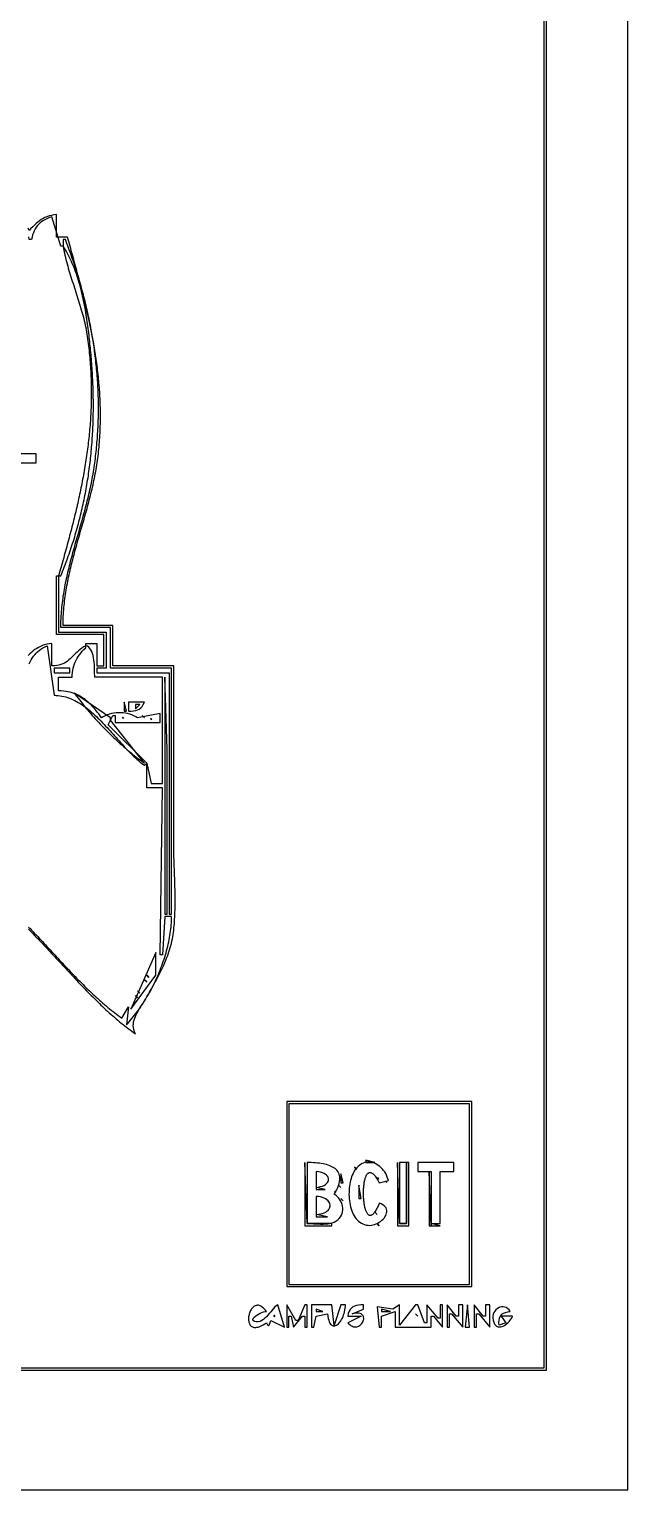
# Model space of a CAD drawing. Extents: x 0 to 792, y 0 to 1224.
# Drawn here: x 527 to 792, y 0 to 647 of the extents above; entities that cross this region are included whole.
import ezdxf

# ---------------------------------------------------------------- set-up
doc = ezdxf.new("R2010")
doc.units = 0
for name, color, linetype in [('C157', 157, 'CONTINUOUS'), ('C251', 251, 'CONTINUOUS'), ('C252', 252, 'CONTINUOUS'), ('C253', 253, 'CONTINUOUS'), ('C254', 254, 'CONTINUOUS'), ('C7', 7, 'CONTINUOUS')]:
    doc.layers.add(name, color=color, linetype=linetype)

msp = doc.modelspace()

# ---------------------------------------------------------------- linework, layer by layer
at = {"layer": 'C157'}
for points in [[(642, 171), (642, 91), (722, 91), (722, 171), (642, 171)], [(654, 141), (654, 134), (655.0567, 134.1233), (656.0022, 134.3181), (656.8364, 134.5767), (657.5594, 134.8909), (658.1712, 135.2528), (658.6718, 135.6545), (659.0611, 136.088), (659.3392, 136.5454), (659.5061, 137.0187), (659.5617, 137.4999), (659.5061, 137.9812), (659.3392, 138.4544), (659.0611, 138.9118), (658.6718, 139.3453), (658.1713, 139.7471), (657.5595, 140.109), (656.8364, 140.4232), (656.0022, 140.6817), (655.0567, 140.8766), (654, 141)], [(654, 130), (654, 122), (655.0451, 122.0744), (655.9942, 122.2212), (656.8475, 122.4338), (657.6051, 122.7052), (658.2671, 123.0288), (658.8337, 123.3975), (659.305, 123.8048), (659.6811, 124.2437), (659.9623, 124.7075), (660.1485, 125.1893), (660.2401, 125.6823), (660.237, 126.1798), (660.1395, 126.675), (659.9476, 127.161), (659.6616, 127.631), (659.2816, 128.0782), (658.8076, 128.4959), (658.2399, 128.8772), (657.5786, 129.2153), (656.8238, 129.5035), (655.9757, 129.7348), (655.0344, 129.9026), (654, 130)]]:
    msp.add_lwpolyline(points, dxfattribs=at)
at = {"layer": 'C251'}
msp.add_lwpolyline([(665, 140), (665, 136), (666, 136), (665, 140)], dxfattribs=at)
at = {"layer": 'C252'}
for points in [[(671, 143), (672, 142), (671, 143)], [(681.333313, 138.333328), (681.666687, 137.666672), (681.333313, 138.333328)], [(704, 141), (704, 117), (705, 117), (704, 141)], [(664, 135), (665, 134), (664, 135)], [(665, 129), (666, 128), (665, 129)], [(680, 123), (681, 122), (680, 123)], [(654, 122), (654, 121), (659, 121), (654, 122)], [(681, 118), (682, 117), (681, 118)]]:
    msp.add_lwpolyline(points, dxfattribs=at)
at = {"layer": 'C253'}
for points in [[(676, 146), (676, 145), (680, 145), (676, 146)], [(684.666687, 136.666672), (685.333313, 136.333328), (684.666687, 136.666672)], [(662.333313, 132.333328), (662.666687, 131.666672), (662.333313, 132.333328)], [(673, 135), (673, 129), (674, 129), (673, 135)]]:
    msp.add_lwpolyline(points, dxfattribs=at)
at = {"layer": 'C254'}
for points in [[(649, 145), (649, 117), (661, 117), (661, 118), (650, 118), (649, 145)], [(690, 145), (690, 117), (695, 117), (695, 145), (694, 145), (694, 118), (691, 118), (690, 145)], [(654, 134), (654, 133), (658, 133), (654, 134)], [(705, 118), (705, 117), (709, 117), (705, 118)]]:
    msp.add_lwpolyline(points, dxfattribs=at)
at = {"layer": 'C7'}
for points in [[(0, 1224), (0, 0), (792, 0), (792, 1224), (0, 1224)], [(35, 1188), (35, 53), (756, 53), (756, 1188), (35, 1188)], [(36, 1187), (36, 54), (755, 54), (755, 1187), (36, 1187)], [(578.2808, 217), (578.7653, 217.85), (579.2525, 218.7025), (579.7415, 219.5574), (580.2313, 220.4149), (580.7211, 221.2752), (581.21, 222.1383), (581.6971, 223.0044), (582.1815, 223.8736), (582.6624, 224.7461), (583.1388, 225.622), (583.6099, 226.5013), (584.0747, 227.3843), (584.5325, 228.271), (584.9822, 229.1616), (585.4231, 230.0562), (585.8542, 230.955), (586.2746, 231.858), (586.6835, 232.7653), (587.08, 233.6772), (587.4631, 234.5938), (587.8321, 235.5151), (588.1859, 236.4412), (588.5238, 237.3724), (588.8449, 238.3088), (589.1481, 239.2504), (589.4328, 240.1974), (589.6979, 241.15), (589.9426, 242.1081), (590.1661, 243.0721), (590.3673, 244.042), (590.5455, 245.0179), (590.6998, 246), (590.8326, 246.9678), (590.9531, 247.9401), (591.0617, 248.9167), (591.159, 249.8972), (591.2453, 250.8816), (591.3212, 251.8695), (591.387, 252.8608), (591.4434, 253.8552), (591.4906, 254.8525), (591.5293, 255.8525), (591.5599, 256.8549), (591.5827, 257.8596), (591.5984, 258.8663), (591.6073, 259.8748), (591.61, 260.8849), (591.6069, 261.8963), (591.5984, 262.9089), (591.585, 263.9223), (591.5673, 264.9365), (591.5456, 265.9511), (591.5204, 266.966), (591.4922, 267.9809), (591.4614, 268.9956), (591.4286, 270.0098), (591.3941, 271.0235), (591.3585, 272.0362), (591.3222, 273.0479), (591.2857, 274.0583), (591.2495, 275.0671), (591.2139, 276.0742), (591.1796, 277.0793), (591.1468, 278.0822), (591.1162, 279.0827), (591.0882, 280.0806), (591.0631, 281.0756), (591.0416, 282.0675), (591.0241, 283.0561), (591.011, 284.0412), (591.0028, 285.0226), (591, 286), (591, 365), (564, 365), (564, 383), (542, 383), (542.006, 383.9952), (542.0238, 384.9879), (542.0533, 385.9781), (542.094, 386.966), (542.1458, 387.9516), (542.2083, 388.9349), (542.2814, 389.9161), (542.3647, 390.8951), (542.4579, 391.872), (542.5608, 392.847), (542.6731, 393.82), (542.7946, 394.7912), (542.925, 395.7606), (543.0639, 396.7282), (543.2112, 397.6942), (543.3666, 398.6586), (543.5297, 399.6214), (543.7004, 400.5828), (543.8784, 401.5428), (544.0633, 402.5014), (544.2549, 403.4587), (544.453, 404.4148), (544.6573, 405.3698), (544.8675, 406.3237), (545.0833, 407.2765), (545.3044, 408.2284), (545.5307, 409.1794), (545.7618, 410.1296), (545.9974, 411.079), (546.2374, 412.0277), (546.4813, 412.9758), (546.729, 413.9233), (546.9802, 414.8703), (547.2346, 415.8169), (547.4919, 416.7631), (547.7518, 417.709), (548.0142, 418.6546), (548.2787, 419.6), (548.5451, 420.5454), (548.813, 421.4907), (549.0822, 422.436), (549.3525, 423.3813), (549.6236, 424.3269), (549.8952, 425.2726), (550.167, 426.2186), (550.4388, 427.1649), (550.7102, 428.1116), (550.9811, 429.0588), (551.2512, 430.0065), (551.5201, 430.9549), (551.7876, 431.9038), (552.0535, 432.8535), (552.3175, 433.804), (552.5793, 434.7554), (552.8386, 435.7076), (553.0951, 436.6608), (553.3487, 437.6151), (553.599, 438.5705), (553.8457, 439.5271), (554.0886, 440.4849), (554.3275, 441.444), (554.5619, 442.4045), (554.7918, 443.3664), (555.0168, 444.3298), (555.2365, 445.2948), (555.4509, 446.2614), (555.6595, 447.2297), (555.8622, 448.1998), (556.0586, 449.1717), (556.2485, 450.1455), (556.4317, 451.1212), (556.6077, 452.0989), (556.7765, 453.0787), (556.9376, 454.0607), (557.0909, 455.0449), (557.236, 456.0313), (557.3727, 457.0201), (557.5008, 458.0113), (557.6199, 459.005), (557.7298, 460.0012), (557.8302, 461), (557.9267, 462.0483), (558.0159, 463.0934), (558.0977, 464.1353), (558.1722, 465.1741), (558.2395, 466.2098), (558.2997, 467.2425), (558.3528, 468.2723), (558.3989, 469.2991), (558.4381, 470.3231), (558.4705, 471.3443), (558.4962, 472.3628), (558.5151, 473.3787), (558.5275, 474.3919), (558.5333, 475.4025), (558.5327, 476.4107), (558.5257, 477.4164), (558.5124, 478.4197), (558.4929, 479.4207), (558.4672, 480.4195), (558.4355, 481.416), (558.3977, 482.4103), (558.3541, 483.4026), (558.3045, 484.3928), (558.2493, 485.381), (558.1883, 486.3673), (558.1217, 487.3517), (558.0495, 488.3343), (557.9719, 489.3151), (557.8889, 490.2943), (557.8005, 491.2718), (557.707, 492.2477), (557.6082, 493.222), (557.5044, 494.1949), (557.3955, 495.1664), (557.2818, 496.1365), (557.1631, 497.1053), (557.0397, 498.0729), (556.9115, 499.0393), (556.7787, 500.0045), (556.6413, 500.9687), (556.4995, 501.9318), (556.3532, 502.894), (556.2027, 503.8552), (556.0478, 504.8157), (555.8888, 505.7753), (555.7256, 506.7342), (555.5584, 507.6924), (555.3873, 508.65), (555.2123, 509.607), (555.0335, 510.5636), (554.8509, 511.5196), (554.6647, 512.4753), (554.4749, 513.4307), (554.2816, 514.3857), (554.0849, 515.3406), (553.8848, 516.2953), (553.6814, 517.2498), (553.4749, 518.2043), (553.2652, 519.1589), (553.0525, 520.1134), (552.8368, 521.0681), (552.6181, 522.023), (552.3967, 522.9781), (552.1725, 523.9335), (551.9457, 524.8893), (551.7162, 525.8454), (551.4843, 526.802), (551.2498, 527.7592), (551.0131, 528.7169), (550.774, 529.6752), (550.5327, 530.6342), (550.2892, 531.594), (550.0437, 532.5546), (549.7962, 533.516), (549.5468, 534.4783), (549.2955, 535.4417), (549.0425, 536.406), (548.7878, 537.3714), (548.5314, 538.338), (548.2735, 539.3058), (548.0142, 540.2748), (547.7535, 541.2452), (547.4914, 542.2169), (547.2282, 543.19), (546.9637, 544.1647), (546.6982, 545.1408), (546.4317, 546.1186), (546.1642, 547.0981), (545.8959, 548.0792), (545.6268, 549.0621), (545.357, 550.0469), (545.0865, 551.0335), (544.8155, 552.022), (544.5441, 553.0126), (544.2722, 554.0052), (544, 555), (539, 555), (539, 565), (537.8658, 564.8498), (536.8036, 564.642), (535.806, 564.3774), (534.8656, 564.0571), (533.9751, 563.6819), (533.1272, 563.253), (532.3146, 562.7712), (531.53, 562.2375), (530.7661, 561.6529), (530.0155, 561.0183), (529.2709, 560.3347), (528.5249, 559.6032), (527.7704, 558.8246), (527, 558), (526.4883, 558.9844)], [(526.6816, 249.3153), (527.3627, 248.6253), (528.0435, 247.9302), (528.7239, 247.2302), (529.4041, 246.5257), (530.0842, 245.8169), (530.7642, 245.1041), (531.4441, 244.3875), (532.1242, 243.6674), (532.8044, 242.944), (533.4849, 242.2176), (534.1657, 241.4885), (534.8468, 240.757), (535.5285, 240.0233), (536.2108, 239.2876), (536.8936, 238.5502), (537.5772, 237.8115), (538.2616, 237.0716), (538.9469, 236.3308), (539.6332, 235.5895), (540.3205, 234.8477), (541.0089, 234.1059), (541.6985, 233.3642), (542.3894, 232.623), (543.0816, 231.8825), (543.7754, 231.1429), (544.4706, 230.4046), (545.1674, 229.6677), (545.8659, 228.9326), (546.5662, 228.1996), (547.2683, 227.4688), (547.9723, 226.7405), (548.6784, 226.015), (549.3865, 225.2927), (550.0968, 224.5736), (550.8093, 223.8581), (551.5241, 223.1465), (552.2414, 222.439), (552.9611, 221.7359), (553.6834, 221.0375), (554.4083, 220.344), (555.136, 219.6556), (555.8664, 218.9727), (556.5998, 218.2954), (557.3361, 217.6242), (558.0754, 216.9591), (558.8179, 216.3006), (559.5635, 215.6488), (560.3125, 215.004), (561.0648, 214.3665), (561.8205, 213.7365), (562.5798, 213.1144), (563.3427, 212.5003), (564.1092, 211.8945), (564.8795, 211.2974), (565.6537, 210.7091), (566.4317, 210.1299), (567.2138, 209.5601), (568, 209), (571, 214), (570, 206), (570.617, 206.6675), (571.229, 207.3511), (571.8357, 208.0502), (572.437, 208.7644), (573.0325, 209.4934), (573.622, 210.2366), (574.2053, 210.9935), (574.782, 211.7639), (575.3521, 212.5471), (575.9151, 213.3428), (576.4709, 214.1506), (577.0193, 214.9699), (577.5599, 215.8004), (578.0925, 216.6416), (578.6168, 217.4931), (579.1327, 218.3543), (579.6399, 219.225), (580.1381, 220.1046), (580.6271, 220.9927), (581.1066, 221.8889), (581.5764, 222.7927), (582.0362, 223.7036), (582.4858, 224.6213), (582.9249, 225.5453), (583.3533, 226.4751), (583.7708, 227.4104), (584.177, 228.3506), (584.5718, 229.2953), (584.9548, 230.2441), (585.326, 231.1966), (585.6849, 232.1522), (586.0313, 233.1107), (586.3651, 234.0714), (586.6859, 235.034), (586.9935, 235.998), (587.2877, 236.9631), (587.5681, 237.9287), (587.8346, 238.8944), (588.087, 239.8597), (588.3249, 240.8243), (588.5481, 241.7877), (588.7563, 242.7494), (588.9494, 243.709), (589.127, 244.6661), (589.289, 245.6202), (589.435, 246.5708), (589.5649, 247.5177), (589.6783, 248.4601), (589.775, 249.3979), (589.8549, 250.3305), (589.9175, 251.2574), (589.9627, 252.1782), (589.9903, 253.0926), (590, 254), (587, 254), (586, 237), (585, 237), (586, 311), (579, 311), (579, 322), (581, 313), (586, 313), (586, 360), (556, 360), (555.9708, 360.7692), (555.9512, 361.6241), (555.9342, 362.5489), (555.9127, 363.5278), (555.8795, 364.545), (555.8277, 365.5848), (555.7502, 366.6314), (555.6397, 367.669), (555.4894, 368.6818), (555.2921, 369.654), (555.0406, 370.57), (554.7281, 371.4139), (554.3472, 372.1699), (553.8911, 372.8223), (553.3525, 373.3553), (552.7245, 373.7531), (552, 374), (552, 375), (557, 375), (557, 365), (560, 365), (560, 379), (539, 379), (539, 405), (540, 405), (540, 380), (561, 380), (561, 364), (557, 364), (557, 362), (589, 362), (589, 255), (590, 255), (590, 364), (563, 364), (563, 382), (541, 382), (541.0062, 383.0208), (541.0246, 384.0378), (541.055, 385.0512), (541.097, 386.0611), (541.1504, 387.0675), (541.2149, 388.0706), (541.2902, 389.0704), (541.376, 390.0671), (541.472, 391.0607), (541.578, 392.0514), (541.6936, 393.0393), (541.8185, 394.0244), (541.9526, 395.0069), (542.0954, 395.9869), (542.2467, 396.9645), (542.4062, 397.9397), (542.5736, 398.9127), (542.7487, 399.8836), (542.9311, 400.8525), (543.1206, 401.8195), (543.3169, 402.7846), (543.5196, 403.7481), (543.7285, 404.7099), (543.9434, 405.6703), (544.1638, 406.6292), (544.3896, 407.5868), (544.6205, 408.5433), (544.8561, 409.4986), (545.0962, 410.453), (545.3405, 411.4064), (545.5886, 412.3591), (545.8404, 413.3111), (546.0955, 414.2625), (546.3537, 415.2134), (546.6146, 416.1639), (546.8779, 417.1141), (547.1435, 418.0642), (547.4109, 419.0142), (547.6799, 419.9642), (547.9503, 420.9144), (548.2216, 421.8648), (548.4937, 422.8155), (548.7663, 423.7667), (549.039, 424.7184), (549.3116, 425.6707), (549.5838, 426.6238), (549.8553, 427.5777), (550.1258, 428.5326), (550.395, 429.4886), (550.6627, 430.4456), (550.9285, 431.404), (551.1922, 432.3637), (551.4535, 433.3248), (551.7121, 434.2875), (551.9676, 435.2519), (552.2199, 436.2181), (552.4686, 437.1861), (552.7135, 438.1561), (552.9542, 439.1281), (553.1905, 440.1024), (553.4221, 441.0789), (553.6486, 442.0577), (553.8699, 443.0391), (554.0855, 444.0231), (554.2954, 445.0097), (554.499, 445.9991), (554.6962, 446.9914), (554.8867, 447.9868), (555.0702, 448.9852), (555.2463, 449.9868), (555.4149, 450.9917), (555.5756, 452), (555.7261, 452.9892), (555.8708, 453.9786), (556.0097, 454.9681), (556.1428, 455.9578), (556.2702, 456.9474), (556.3918, 457.9372), (556.5077, 458.927), (556.6179, 459.9169), (556.7225, 460.9068), (556.8213, 461.8966), (556.9145, 462.8865), (557.0021, 463.8764), (557.0841, 464.8663), (557.1605, 465.8561), (557.2313, 466.8459), (557.2965, 467.8356), (557.3562, 468.8252), (557.4104, 469.8147), (557.459, 470.8041), (557.5022, 471.7934), (557.5399, 472.7826), (557.5722, 473.7716), (557.599, 474.7604), (557.6204, 475.7491), (557.6364, 476.7376), (557.647, 477.7258), (557.6523, 478.7139), (557.6522, 479.7017), (557.6467, 480.6893), (557.636, 481.6766), (557.62, 482.6637), (557.5987, 483.6505), (557.5721, 484.6369), (557.5403, 485.6231), (557.5033, 486.6089), (557.4611, 487.5944), (557.4137, 488.5796), (557.3611, 489.5644), (557.3034, 490.5488), (557.2405, 491.5328), (557.1726, 492.5164), (557.0995, 493.4996), (557.0214, 494.4823), (556.9382, 495.4646), (556.8499, 496.4465), (556.7566, 497.4278), (556.6584, 498.4087), (556.5551, 499.3891), (556.4468, 500.3689), (556.3336, 501.3483), (556.2155, 502.3271), (556.0925, 503.3053), (555.9645, 504.283), (555.8317, 505.26), (555.694, 506.2365), (555.5514, 507.2124), (555.404, 508.1876), (555.2519, 509.1623), (555.0949, 510.1362), (554.9331, 511.1095), (554.7666, 512.0821), (554.5953, 513.0541), (554.4194, 514.0253), (554.2387, 514.9958), (554.0533, 515.9656), (553.8633, 516.9346), (553.6686, 517.9028), (553.4693, 518.8703), (553.2653, 519.837), (553.0568, 520.803), (552.8437, 521.768), (552.626, 522.7323), (552.4038, 523.6957), (552.177, 524.6583), (551.9458, 525.62), (551.71, 526.5808), (551.4698, 527.5407), (551.2251, 528.4997), (550.976, 529.4578), (550.7225, 530.415), (550.4645, 531.3712), (550.2022, 532.3264), (549.9355, 533.2807), (549.6645, 534.234), (549.3891, 535.1863), (549.1095, 536.1375), (548.8255, 537.0877), (548.5372, 538.0369), (548.2447, 538.985), (547.948, 539.9321), (547.647, 540.878), (547.3418, 541.8229), (547.0325, 542.7667), (546.7189, 543.7093), (546.4013, 544.6508), (546.0794, 545.5911), (545.7535, 546.5303), (545.4235, 547.4682), (545.0893, 548.405), (544.7512, 549.3406), (544.4089, 550.275), (544.0627, 551.2081), (543.7124, 552.14), (543.3582, 553.0706), (543, 554), (542, 554), (542, 551), (541, 551), (537, 564), (535.9783, 563.6608), (535.0246, 563.2833), (534.137, 562.8654), (533.3139, 562.4052), (532.5534, 561.9008), (531.8537, 561.3502), (531.213, 560.7516), (530.6297, 560.103), (530.1018, 559.4024), (529.6276, 558.6479), (529.2053, 557.8376), (528.8332, 556.9696), (528.5095, 556.042), (528.2323, 555.0527), (528, 554), (527, 554), (526.8423, 555.114)], [(542, 551), (542.1767, 550.0165), (542.3673, 549.0353), (542.571, 548.0562), (542.7871, 547.0791), (543.0149, 546.1037), (543.2535, 545.1301), (543.5024, 544.158), (543.7606, 543.1872), (544.0275, 542.2178), (544.3023, 541.2494), (544.5843, 540.282), (544.8728, 539.3154), (545.167, 538.3494), (545.4661, 537.3841), (545.7694, 536.4191), (546.0762, 535.4543), (546.3857, 534.4897), (546.6972, 533.525), (547.0099, 532.5601), (547.3232, 531.595), (547.6362, 530.6293), (547.9482, 529.6631), (548.2584, 528.6961), (548.5662, 527.7282), (548.8708, 526.7593), (549.1714, 525.7892), (549.4673, 524.8178), (549.7578, 523.845), (550.042, 522.8705), (550.3194, 521.8943), (550.589, 520.9162), (550.8502, 519.936), (551.1023, 518.9537), (551.3445, 517.9691), (551.576, 516.982), (551.7961, 515.9923), (552.0041, 514.9999), (552.1992, 514.0046), (552.3806, 513.0063), (552.5478, 512.0048), (552.6998, 511), (552.8477, 509.945), (552.9889, 508.8932), (553.1233, 507.8444), (553.2511, 506.7986), (553.3722, 505.7558), (553.4868, 504.716), (553.5948, 503.679), (553.6964, 502.6448), (553.7915, 501.6134), (553.8803, 500.5847), (553.9628, 499.5587), (554.039, 498.5353), (554.109, 497.5144), (554.1728, 496.4961), (554.2305, 495.4803), (554.2821, 494.4669), (554.3277, 493.4559), (554.3674, 492.4472), (554.4012, 491.4408), (554.4291, 490.4366), (554.4512, 489.4346), (554.4675, 488.4347), (554.4782, 487.4369), (554.4832, 486.4411), (554.4826, 485.4473), (554.4764, 484.4555), (554.4648, 483.4655), (554.4477, 482.4774), (554.4253, 481.491), (554.3974, 480.5064), (554.3643, 479.5235), (554.326, 478.5422), (554.2825, 477.5624), (554.2338, 476.5843), (554.1801, 475.6076), (554.1213, 474.6323), (554.0575, 473.6585), (553.9888, 472.686), (553.9153, 471.7147), (553.8369, 470.7448), (553.7537, 469.776), (553.6658, 468.8083), (553.5732, 467.8418), (553.4761, 466.8763), (553.3743, 465.9117), (553.268, 464.9482), (553.1573, 463.9855), (553.0422, 463.0237), (552.9226, 462.0626), (552.7988, 461.1024), (552.6707, 460.1428), (552.5384, 459.1839), (552.402, 458.2255), (552.2614, 457.2678), (552.1168, 456.3105), (551.9682, 455.3537), (551.8156, 454.3973), (551.6592, 453.4412), (551.4988, 452.4854), (551.3347, 451.5299), (551.1669, 450.5746), (550.9953, 449.6195), (550.8201, 448.6645), (550.6413, 447.7095), (550.459, 446.7545), (550.2732, 445.7995), (550.0839, 444.8444), (549.8913, 443.8892), (549.6953, 442.9338), (549.496, 441.9781), (549.2936, 441.0222), (549.0879, 440.0659), (548.8791, 439.1092), (548.6672, 438.1521), (548.4523, 437.1945), (548.2344, 436.2364), (548.0136, 435.2777), (547.79, 434.3184), (547.5635, 433.3584), (547.3342, 432.3976), (547.1023, 431.4361), (546.8676, 430.4738), (546.6304, 429.5105), (546.3905, 428.5464), (546.1482, 427.5812), (545.9034, 426.6151), (545.6562, 425.6478), (545.4067, 424.6795), (545.1548, 423.7099), (544.9007, 422.7392), (544.6444, 421.7671), (544.3859, 420.7938), (544.1254, 419.819), (543.8628, 418.8429), (543.5982, 417.8653), (543.3316, 416.8861), (543.0632, 415.9054), (542.7929, 414.9231), (542.5208, 413.9391), (542.247, 412.9534), (541.9715, 411.9659), (541.6943, 410.9766), (541.4156, 409.9854), (541.1353, 408.9924), (540.8536, 407.9973), (540.5704, 407.0003), (540.2858, 406.0012), (540, 405), (541, 405), (541.3882, 405.9539), (541.7707, 406.9081), (542.1475, 407.8626), (542.5184, 408.8174), (542.8837, 409.7726), (543.2432, 410.728), (543.597, 411.6838), (543.9452, 412.6399), (544.2877, 413.5963), (544.6246, 414.5531), (544.9558, 415.5103), (545.2815, 416.4678), (545.6016, 417.4257), (545.9161, 418.3839), (546.2251, 419.3425), (546.5286, 420.3016), (546.8266, 421.261), (547.1191, 422.2208), (547.4062, 423.181), (547.6878, 424.1417), (547.964, 425.1028), (548.2348, 426.0643), (548.5003, 427.0262), (548.7603, 427.9886), (549.0151, 428.9514), (549.2645, 429.9147), (549.5086, 430.8785), (549.7475, 431.8427), (549.9811, 432.8074), (550.2094, 433.7726), (550.4326, 434.7383), (550.6505, 435.7045), (550.8632, 436.6712), (551.0709, 437.6384), (551.2733, 438.6062), (551.4707, 439.5744), (551.6629, 440.5432), (551.8501, 441.5126), (552.0322, 442.4825), (552.2092, 443.4529), (552.3813, 444.424), (552.5483, 445.3955), (552.7104, 446.3677), (552.8675, 447.3405), (553.0196, 448.3138), (553.1669, 449.2877), (553.3092, 450.2623), (553.4467, 451.2374), (553.5793, 452.2132), (553.707, 453.1896), (553.83, 454.1667), (553.9481, 455.1443), (554.0615, 456.1227), (554.17, 457.1017), (554.2739, 458.0813), (554.373, 459.0616), (554.4674, 460.0426), (554.5572, 461.0243), (554.6422, 462.0066), (554.7227, 462.9897), (554.7985, 463.9734), (554.8697, 464.9579), (554.9363, 465.9431), (554.9983, 466.929), (555.0558, 467.9157), (555.1088, 468.9031), (555.1573, 469.8912), (555.2013, 470.8801), (555.2408, 471.8697), (555.2759, 472.8601), (555.3065, 473.8513), (555.3328, 474.8433), (555.3547, 475.836), (555.3721, 476.8296), (555.3853, 477.8239), (555.3941, 478.8191), (555.3986, 479.815), (555.3989, 480.8118), (555.3948, 481.8095), (555.3865, 482.8079), (555.374, 483.8072), (555.3573, 484.8074), (555.3364, 485.8084), (555.3113, 486.8103), (555.2821, 487.813), (555.2487, 488.8167), (555.2113, 489.8212), (555.1697, 490.8266), (555.1241, 491.8329), (555.0744, 492.8401), (555.0207, 493.8482), (554.963, 494.8573), (554.9013, 495.8673), (554.8356, 496.8782), (554.766, 497.89), (554.6924, 498.9028), (554.615, 499.9166), (554.5336, 500.9313), (554.4484, 501.947), (554.3593, 502.9637), (554.2664, 503.9813), (554.1697, 505), (554.0803, 505.9137), (553.9878, 506.8386), (553.892, 507.774), (553.7925, 508.7194), (553.6891, 509.6742), (553.5816, 510.6376), (553.4698, 511.6093), (553.3532, 512.5884), (553.2318, 513.5745), (553.1053, 514.5669), (552.9733, 515.565), (552.8357, 516.5683), (552.6922, 517.5761), (552.5426, 518.5877), (552.3865, 519.6027), (552.2239, 520.6204), (552.0543, 521.6402), (551.8775, 522.6615), (551.6934, 523.6836), (551.5015, 524.7061), (551.3018, 525.7282), (551.0939, 526.7495), (550.8776, 527.7692), (550.6527, 528.7867), (550.4188, 529.8016), (550.1758, 530.8131), (549.9233, 531.8206), (549.6612, 532.8237), (549.3891, 533.8215), (549.1069, 534.8137), (548.8142, 535.7994), (548.5109, 536.7782), (548.1966, 537.7495), (547.8712, 538.7125), (547.5343, 539.6669), (547.1857, 540.6118), (546.8252, 541.5467), (546.4525, 542.4711), (546.0674, 543.3843), (545.6696, 544.2857), (545.2588, 545.1747), (544.8349, 546.0507), (544.3975, 546.9131), (543.9464, 547.7613), (543.4813, 548.5947), (543.0021, 549.4127), (542.5084, 550.2146), (542, 551)], [(521, 455), (530, 455), (530, 459), (522, 459)], [(526.9005, 365.9741), (527.3611, 366.8772), (527.8378, 367.7282), (528.3374, 368.5298), (528.8668, 369.285), (529.4329, 369.9966), (530.0425, 370.6676), (530.7026, 371.3007), (531.42, 371.899), (532.2015, 372.4651), (533.0541, 373.0021), (533.9846, 373.5127), (535, 374), (538, 352), (538.887, 351.976), (539.7628, 351.9113), (540.6276, 351.8071), (541.4817, 351.6644), (542.3253, 351.4846), (543.1587, 351.2689), (543.9822, 351.0183), (544.7961, 350.7341), (545.6007, 350.4176), (546.3962, 350.0698), (547.1829, 349.692), (547.9612, 349.2854), (548.7311, 348.8512), (549.4932, 348.3906), (550.2475, 347.9047), (550.9945, 347.3948), (551.7344, 346.8621), (552.4674, 346.3077), (553.1938, 345.7329), (553.914, 345.1387), (554.6282, 344.5266), (555.3366, 343.8975), (556.0396, 343.2528), (556.7374, 342.5936), (557.4304, 341.9211), (558.1187, 341.2365), (558.8026, 340.5411), (559.4826, 339.8359), (560.1587, 339.1222), (560.8313, 338.4012), (561.5007, 337.674), (562.1672, 336.942), (562.8309, 336.2062), (563.4923, 335.4679), (564.1516, 334.7282), (564.809, 333.9884), (565.4649, 333.2496), (566.1195, 332.513), (566.7731, 331.7799), (567.426, 331.0515), (568.0784, 330.3288), (568.7306, 329.6132), (569.383, 328.9058), (570.0357, 328.2077), (570.6891, 327.5203), (571.3435, 326.8447), (571.9991, 326.1821), (572.6561, 325.5336), (573.315, 324.9005), (573.9759, 324.284), (574.6391, 323.6853), (575.3049, 323.1055), (575.9737, 322.5459), (576.6456, 322.0077), (577.3209, 321.4919), (578, 321), (579, 322), (562, 339), (564, 343), (565, 343), (565, 340), (585, 340), (585, 344), (575, 342), (574.2089, 342.5012), (573.3615, 342.9398), (572.4654, 343.3158), (571.528, 343.6291), (570.5568, 343.8797), (569.5593, 344.0677), (568.543, 344.193), (567.5155, 344.2557), (566.4843, 344.2557), (565.4568, 344.193), (564.4406, 344.0677), (563.4431, 343.8797), (562.4719, 343.6291), (561.5345, 343.3158), (560.6383, 342.9398), (559.791, 342.5012), (559, 342), (558.3731, 342.8769), (557.7437, 343.7292), (557.11, 344.5558), (556.4706, 345.3556), (555.8239, 346.1275), (555.1681, 346.8703), (554.5017, 347.583), (553.8231, 348.2644), (553.1308, 348.9133), (552.423, 349.5288), (551.6982, 350.1096), (550.9549, 350.6547), (550.1913, 351.1628), (549.4059, 351.633), (548.5971, 352.0641), (547.7633, 352.455), (546.9029, 352.8046), (546.0142, 353.1116), (545.0957, 353.3751), (544.1458, 353.594), (543.1629, 353.767), (542.1454, 353.893), (541.0916, 353.9711), (540, 354), (540, 360), (546, 360), (546.0697, 361.0824), (546.1777, 362.1205), (546.3261, 363.1172), (546.5169, 364.0758), (546.7522, 364.9994), (547.034, 365.8911), (547.3643, 366.7541), (547.7451, 367.5915), (548.1787, 368.4064), (548.6669, 369.202), (549.2119, 369.9814), (549.8156, 370.7478), (550.4802, 371.5042), (551.2076, 372.2539), (552, 373), (552, 374), (551.1046, 373.4542), (550.2825, 372.8869), (549.524, 372.3031), (548.8194, 371.7083), (548.1591, 371.1077), (547.5334, 370.5066), (546.9327, 369.9103), (546.3473, 369.324), (545.7676, 368.7531), (545.1838, 368.2029), (544.5863, 367.6786), (543.9656, 367.1855), (543.3118, 366.7289), (542.6153, 366.3142), (541.8666, 365.9466), (541.0558, 365.6313), (540.1735, 365.3737), (539.2098, 365.1791), (538.1552, 365.0528), (537, 365), (537, 375), (535.8658, 374.8498), (534.8036, 374.642), (533.806, 374.3774), (532.8655, 374.0571), (531.9751, 373.6819), (531.1272, 373.253), (530.3146, 372.7712), (529.53, 372.2375), (528.766, 371.6529), (528.0154, 371.0183), (527.2708, 370.3347), (526.5249, 369.6032)], [(538, 364), (538, 362), (545, 362), (545, 364), (538, 364)], [(587, 360), (587, 255), (588, 255), (588, 328), (587, 360)], [(547, 353), (547.5317, 352.2531), (548.0776, 351.5021), (548.6371, 350.7474), (549.2099, 349.9895), (549.7955, 349.2289), (550.3935, 348.4658), (551.0033, 347.7009), (551.6247, 346.9344), (552.2572, 346.1669), (552.9003, 345.3987), (553.5536, 344.6303), (554.2167, 343.8622), (554.8891, 343.0948), (555.5704, 342.3284), (556.2601, 341.5636), (556.9579, 340.8007), (557.6634, 340.0403), (558.3759, 339.2827), (559.0953, 338.5284), (559.8209, 337.7777), (560.5524, 337.0312), (561.2893, 336.2893), (562.0312, 335.5524), (562.7777, 334.8209), (563.5284, 334.0953), (564.2827, 333.3759), (565.0403, 332.6634), (565.8007, 331.9579), (566.5636, 331.2601), (567.3284, 330.5704), (568.0948, 329.8891), (568.8622, 329.2167), (569.6303, 328.5536), (570.3987, 327.9003), (571.1669, 327.2572), (571.9344, 326.6247), (572.7009, 326.0033), (573.4658, 325.3935), (574.2289, 324.7955), (574.9895, 324.2099), (575.7474, 323.6371), (576.5021, 323.0776), (577.2531, 322.5317), (578, 322), (563, 341), (563, 342), (547, 353)], [(569, 349), (569, 345), (570, 345), (569, 349)], [(571, 349), (571, 345), (572.1707, 345.0517), (573.2154, 345.1421), (574.1459, 345.2968), (574.9742, 345.5411), (575.7122, 345.9006), (576.3718, 346.4007), (576.965, 347.067), (577.5038, 347.9249), (578, 349), (571, 349)], [(574, 348), (574, 346), (576, 348), (574, 348)], [(577, 343), (578, 342), (577, 343)], [(568.333313, 342.333344), (568.666687, 341.666656), (568.333313, 342.333344)], [(580.666687, 341.666656), (581.333313, 341.333344), (580.666687, 341.666656)], [(526.7089, 248.3324), (527.3573, 247.6535), (528, 247), (528.6878, 246.3092), (529.3753, 245.6132), (530.0625, 244.9123), (530.7493, 244.2067), (531.436, 243.4966), (532.1225, 242.7822), (532.809, 242.0639), (533.4954, 241.3418), (534.1819, 240.6161), (534.8685, 239.887), (535.5553, 239.1549), (536.2424, 238.42), (536.9298, 237.6824), (537.6176, 236.9424), (538.3059, 236.2003), (538.9947, 235.4562), (539.6841, 234.7104), (540.3742, 233.9631), (541.065, 233.2146), (541.7566, 232.4651), (542.449, 231.7149), (543.1424, 230.964), (543.8368, 230.2129), (544.5323, 229.4617), (545.2289, 228.7106), (545.9267, 227.9599), (546.6258, 227.2098), (547.3262, 226.4606), (548.028, 225.7124), (548.7313, 224.9655), (549.4362, 224.2202), (550.1426, 223.4767), (550.8507, 222.7351), (551.5606, 221.9958), (552.2723, 221.2589), (552.9858, 220.5247), (553.7013, 219.7934), (554.4188, 219.0653), (555.1384, 218.3406), (555.8601, 217.6195), (556.5841, 216.9023), (557.3103, 216.1891), (558.0388, 215.4803), (558.7698, 214.776), (559.5033, 214.0764), (560.2393, 213.3819), (560.9779, 212.6926), (561.7192, 212.0088), (562.4633, 211.3306), (563.2101, 210.6584), (563.9599, 209.9924), (564.7126, 209.3328), (565.4684, 208.6797), (566.2272, 208.0336), (566.9891, 207.3945), (567.7543, 206.7628), (568.5228, 206.1386), (569.2947, 205.5221), (570.0699, 204.9137), (570.8487, 204.3136), (571.631, 203.7219), (572.4169, 203.1389), (573.2066, 202.5648), (574, 202), (573.5989, 202.9521), (573.318, 203.8753), (573.1488, 204.7723), (573.0829, 205.6459), (573.1118, 206.499), (573.2271, 207.3343), (573.4204, 208.1547), (573.6832, 208.963), (574.0072, 209.7621), (574.3838, 210.5546), (574.8046, 211.3435), (575.2613, 212.1316), (575.7453, 212.9216), (576.2483, 213.7165), (576.7618, 214.5189), (577.2773, 215.3317), (577.7865, 216.1578), (578.2809, 217)], [(583, 238), (572, 213), (583, 228), (583, 238)], [(579, 228), (580, 227), (579, 228)], [(575, 221), (576, 220), (575, 221)], [(578, 226), (579, 225), (578, 226)], [(574, 219), (575, 218), (574, 219)], [(641, 172), (641, 90), (723, 90), (723, 172), (641, 172)], [(650, 145), (650, 118), (650.9022, 117.9837), (651.8597, 117.9424), (652.8609, 117.8873), (653.8945, 117.8294), (654.9491, 117.78), (656.0133, 117.7502), (657.0756, 117.7511), (658.1246, 117.794), (659.149, 117.8899), (660.1373, 118.0501), (661.0781, 118.2857), (661.96, 118.6078), (662.7716, 119.0277), (663.5646, 119.588), (664.2305, 120.2136), (664.7739, 120.8949), (665.1992, 121.6225), (665.5107, 122.387), (665.713, 123.1789), (665.8105, 123.9888), (665.8077, 124.8072), (665.709, 125.6247), (665.5188, 126.4319), (665.2415, 127.2193), (664.8818, 127.9775), (664.4439, 128.6971), (663.9323, 129.3685), (663.3515, 129.9824), (662.7059, 130.5294), (662, 131), (662.6155, 132.047), (663.1396, 133.043), (663.5751, 133.9894), (663.9245, 134.8871), (664.1908, 135.7374), (664.3767, 136.5414), (664.4848, 137.3003), (664.5181, 138.0153), (664.4792, 138.6874), (664.3708, 139.3179), (664.1958, 139.9079), (663.9569, 140.4586), (663.6568, 140.9711), (663.2983, 141.4467), (662.8842, 141.8863), (662.4172, 142.2913), (661.9001, 142.6628), (661.3356, 143.0019), (660.7264, 143.3098), (660.0754, 143.5876), (659.3853, 143.8366), (658.6588, 144.0578), (657.8987, 144.2525), (657.1077, 144.4217), (656.2887, 144.5667), (655.4443, 144.6886), (654.5773, 144.7886), (653.6905, 144.8678), (652.7866, 144.9273), (651.8683, 144.9684), (650.9386, 144.9923), (650, 145)], [(682, 127), (681.7237, 126.3388), (681.4526, 125.7252), (681.1867, 125.158), (680.926, 124.6362), (680.6705, 124.1589), (680.4203, 123.7249), (680.1753, 123.3333), (679.9356, 122.9831), (679.7013, 122.6733), (679.4723, 122.4027), (679.2488, 122.1705), (679.0306, 121.9756), (678.8178, 121.8169), (678.6105, 121.6935), (678.4087, 121.6043), (678.2124, 121.5484), (678.0217, 121.5247), (677.8365, 121.5322), (677.6568, 121.5698), (677.4828, 121.6366), (677.3145, 121.7316), (677.1518, 121.8537), (676.9948, 122.0019), (676.8435, 122.1751), (676.698, 122.3725), (676.5582, 122.5929), (676.4242, 122.8353), (676.296, 123.0988), (676.1737, 123.3823), (676.0573, 123.6847), (675.9467, 124.0051), (675.8421, 124.3425), (675.7434, 124.6959), (675.6507, 125.0641), (675.564, 125.4462), (675.4834, 125.8413), (675.4087, 126.2482), (675.3402, 126.6659), (675.2778, 127.0935), (675.2215, 127.5299), (675.1713, 127.9741), (675.1273, 128.4251), (675.0896, 128.8819), (675.0581, 129.3434), (675.0328, 129.8087), (675.0138, 130.2766), (675.0011, 130.7463), (674.9948, 131.2166), (674.9948, 131.6866), (675.0012, 132.1553), (675.0141, 132.6216), (675.0333, 133.0845), (675.0591, 133.543), (675.0913, 133.9961), (675.13, 134.4427), (675.1753, 134.8819), (675.2272, 135.3126), (675.2856, 135.7338), (675.3507, 136.1446), (675.4224, 136.5438), (675.5008, 136.9304), (675.5859, 137.3036), (675.6777, 137.6621), (675.7763, 138.005), (675.8816, 138.3314), (675.9938, 138.6401), (676.1127, 138.9302), (676.2386, 139.2006), (676.3713, 139.4503), (676.5109, 139.6784), (676.6574, 139.8837), (676.8109, 140.0654), (676.9714, 140.2222), (677.1388, 140.3534), (677.3134, 140.4577), (677.4949, 140.5342), (677.6836, 140.582), (677.8794, 140.5999), (678.0823, 140.5869), (678.2923, 140.5421), (678.5096, 140.4645), (678.7341, 140.3529), (678.9658, 140.2064), (679.2048, 140.024), (679.4511, 139.8046), (679.7047, 139.5473), (679.9656, 139.251), (680.2339, 138.9147), (680.5096, 138.5374), (680.7927, 138.118), (681.0833, 137.6556), (681.3813, 137.1491), (681.6869, 136.5976), (682, 136), (686, 137), (685.8024, 137.7987), (685.5378, 138.5841), (685.2104, 139.3509), (684.8243, 140.0938), (684.3838, 140.8074), (683.8929, 141.4863), (683.3558, 142.1253), (682.7767, 142.719), (682.1598, 143.2621), (681.5092, 143.7493), (680.829, 144.1752), (680.1235, 144.5345), (679.3968, 144.8218), (678.653, 145.0319), (677.8964, 145.1594), (677.131, 145.199), (676.3611, 145.1453), (675.5907, 144.993), (674.8242, 144.7368), (674.0655, 144.3714), (673.319, 143.8914), (672.5887, 143.2914), (671.8788, 142.5663), (671.4561, 142.0448), (671.0602, 141.4687), (670.6917, 140.8421), (670.351, 140.1687), (670.0386, 139.4524), (669.755, 138.6972), (669.5006, 137.9069), (669.2759, 137.0853), (669.0814, 136.2365), (668.9176, 135.3642), (668.785, 134.4723), (668.684, 133.5648), (668.6152, 132.6456), (668.5789, 131.7184), (668.5758, 130.7873), (668.6062, 129.856), (668.6706, 128.9285), (668.7696, 128.0087), (668.9035, 127.1004), (669.073, 126.2075), (669.2784, 125.334), (669.5202, 124.4837), (669.799, 123.6604), (670.1151, 122.8682), (670.4692, 122.1108), (670.8616, 121.3922), (671.2928, 120.7161), (671.7634, 120.0867), (672.2737, 119.5076), (672.8243, 118.9828), (673.4157, 118.5162), (674.0483, 118.1117), (674.7227, 117.7731), (675.4392, 117.5044), (676.1984, 117.3094), (677.0008, 117.1921)], [(691, 145), (691, 118), (694, 118), (694, 145), (691, 145)], [(699, 145), (699, 141), (705, 141), (705, 118), (709, 118), (709, 141), (715, 141), (715, 145), (699, 145)], [(677.0007, 117.1921), (677.7325, 117.1665), (678.4666, 117.2225), (679.1964, 117.3541), (679.9154, 117.5554), (680.6171, 117.8202), (681.295, 118.1428), (681.9426, 118.517), (682.5534, 118.937), (683.1208, 119.3967), (683.6383, 119.8902), (684.0994, 120.4115), (684.4977, 120.9546), (684.8265, 121.5136), (685.0795, 122.0824), (685.25, 122.6552), (685.3315, 123.2259), (685.3176, 123.7885), (685.2017, 124.3371), (684.9773, 124.8658), (684.6379, 125.3684), (684.177, 125.8392), (683.588, 126.272), (682.8645, 126.6609), (682, 127)], [(632, 74), (632.4602, 73.131), (632.8408, 72.7975), (633.1634, 72.9084), (633.4496, 73.373), (633.7213, 74.1005), (634, 75), (640, 72), (637, 82), (636.3714, 81.554), (635.7531, 80.9963), (635.1408, 80.3512), (634.5302, 79.6428), (633.9172, 78.8952), (633.2974, 78.1327), (632.6667, 77.3794), (632.0207, 76.6595), (631.3553, 75.9971), (630.6662, 75.4165), (629.9492, 74.9418), (629.1999, 74.5972), (628.4142, 74.4069), (627.5879, 74.395), (626.7842, 74.547), (626.2813, 74.797), (626.0471, 75.1273), (626.0492, 75.5203), (626.2557, 75.9581), (626.6343, 76.4232), (627.1528, 76.8978), (627.7792, 77.3642), (628.4812, 77.8047), (629.2266, 78.2017), (629.9834, 78.5374), (630.7193, 78.7941), (631.4022, 78.9542), (632, 79), (631.5781, 79.5615), (631.1614, 80.0522), (630.7503, 80.4749), (630.3455, 80.832), (629.9477, 81.1264), (629.5574, 81.3605), (629.1753, 81.5372), (628.802, 81.6591), (628.4382, 81.7288), (628.0844, 81.749), (627.7413, 81.7223), (627.4096, 81.6514), (627.0897, 81.539), (626.7825, 81.3878), (626.4885, 81.2003), (626.2083, 80.9792), (625.9425, 80.7273), (625.6918, 80.4472), (625.4569, 80.1414), (625.2383, 79.8128), (625.0366, 79.4639), (624.8525, 79.0974), (624.6867, 78.716), (624.5396, 78.3224), (624.4121, 77.9191), (624.3046, 77.5088), (624.2179, 77.0943), (624.1525, 76.6781), (624.1091, 76.263), (624.0883, 75.8515), (624.0908, 75.4465), (624.1171, 75.0504), (624.1678, 74.666), (624.2437, 74.2959), (624.3453, 73.9428), (624.4733, 73.6093), (624.6283, 73.2982), (624.8109, 73.012), (625.0217, 72.7535), (625.2615, 72.5253), (625.5307, 72.33), (625.83, 72.1703), (626.1601, 72.0489), (626.5216, 71.9684), (626.915, 71.9315), (627.3411, 71.9409), (627.8005, 71.9991), (628.2937, 72.109), (628.8215, 72.273), (629.3844, 72.494), (629.9831, 72.7745), (630.6181, 73.1172), (631.2902, 73.5248), (632, 74)], [(641, 82), (641, 72), (642, 72), (642, 77), (643, 77), (644, 72), (648, 77), (649, 77), (649, 72), (650, 72), (650, 82), (649, 82), (646, 75), (645, 75), (641, 82)], [(652, 82), (652, 72), (653, 72), (654, 77), (659, 78), (659.1537, 76.9114), (659.3463, 75.9576), (659.5743, 75.1338), (659.8344, 74.4347), (660.1233, 73.8553), (660.4375, 73.3907), (660.7738, 73.0358), (661.1289, 72.7855), (661.4992, 72.6348), (661.8816, 72.5787), (662.2726, 72.6122), (662.669, 72.7301), (663.0673, 72.9276), (663.4642, 73.1994), (663.8564, 73.5406), (664.2405, 73.9462), (664.6131, 74.4112), (664.971, 74.9304), (665.3107, 75.4988), (665.629, 76.1115), (665.9224, 76.7633), (666.1877, 77.4493), (666.4214, 78.1643), (666.6203, 78.9035), (666.7809, 79.6616), (666.9, 80.4338), (666.9741, 81.2149), (667, 82), (665, 82), (662, 73), (661, 82), (652, 82)], [(654, 80), (654, 79), (657, 79), (654, 80)], [(668, 77), (674, 77), (668, 74), (668.5243, 73.4565), (669.0488, 73.018), (669.5705, 72.6782), (670.0865, 72.4311), (670.5937, 72.2703), (671.0891, 72.1898), (671.5697, 72.1833), (672.0325, 72.2447), (672.4746, 72.3678), (672.8928, 72.5463), (673.2843, 72.7742), (673.6459, 73.0452), (673.9748, 73.3531), (674.2678, 73.6918), (674.5221, 74.0551), (674.7346, 74.4367), (674.9022, 74.8306), (675.0221, 75.2305), (675.0911, 75.6303), (675.1064, 76.0237), (675.0648, 76.4046), (674.9635, 76.7668), (674.7993, 77.1041), (674.5693, 77.4104), (674.2705, 77.6794), (673.8999, 77.9049), (673.4544, 78.0809), (672.9312, 78.201), (672.3271, 78.2592), (671.6392, 78.2492), (670.8645, 78.1648), (670, 78), (675, 80), (675, 82), (673.8392, 81.9197), (672.7867, 81.8003), (671.8401, 81.6213), (670.9974, 81.3626), (670.2563, 81.0039), (669.6148, 80.5248), (669.0705, 79.9051), (668.6214, 79.1246), (668.2653, 78.163), (668, 77)], [(681, 81), (682, 72), (683, 72), (683, 77), (689, 79), (689, 72), (705, 72), (705, 77), (706, 77), (710, 72), (710, 82), (709, 82), (709, 76), (708, 76), (703, 82), (703, 74), (702, 74), (699, 82), (698, 82), (691, 73), (691, 82), (688, 80), (681, 81)], [(683, 80), (683, 79), (687, 79), (683, 80)], [(698, 78), (699, 77), (698, 78)], [(712, 82), (712, 72), (713, 72), (713, 78), (714, 78), (719, 72), (719, 82), (717, 82), (717, 77), (716, 77), (712, 82)], [(721, 82), (720, 72), (722, 72), (721, 82)], [(724, 82), (724, 72), (725, 72), (725, 78), (726, 78), (731, 72), (731, 82), (729, 82), (729, 77), (728, 77), (724, 82)], [(741, 77), (736, 77), (738, 74), (735, 73), (734.9444, 74.151), (734.9931, 75.156), (735.1531, 76.0238), (735.4318, 76.7633), (735.8363, 77.3832), (736.3739, 77.8924), (737.0519, 78.2999), (737.8774, 78.6144), (738.8577, 78.8448), (740, 79), (739.4307, 79.7295), (738.8082, 80.2912), (738.1465, 80.6931), (737.4598, 80.9436), (736.7619, 81.051), (736.0671, 81.0234), (735.3894, 80.8692), (734.7427, 80.5967), (734.1413, 80.214), (733.599, 79.7296), (733.13, 79.1515), (732.7484, 78.4882), (732.4682, 77.7478), (732.3034, 76.9387), (732.2682, 76.0691), (732.3765, 75.1473), (732.6352, 74.1953), (732.9896, 73.4447), (733.4267, 72.8816), (733.9335, 72.4925), (734.4972, 72.2634), (735.1049, 72.1807), (735.7437, 72.2306), (736.4006, 72.3994), (737.0628, 72.6734), (737.7173, 73.0387), (738.3512, 73.4816), (738.9517, 73.9884), (739.5057, 74.5454), (740.0005, 75.1388), (740.4231, 75.7549), (740.7605, 76.3798), (741, 77)], [(635.333313, 77.333336), (635.666687, 76.666664), (635.333313, 77.333336)]]:
    msp.add_lwpolyline(points, dxfattribs=at)

doc.saveas('drawing.dxf')
